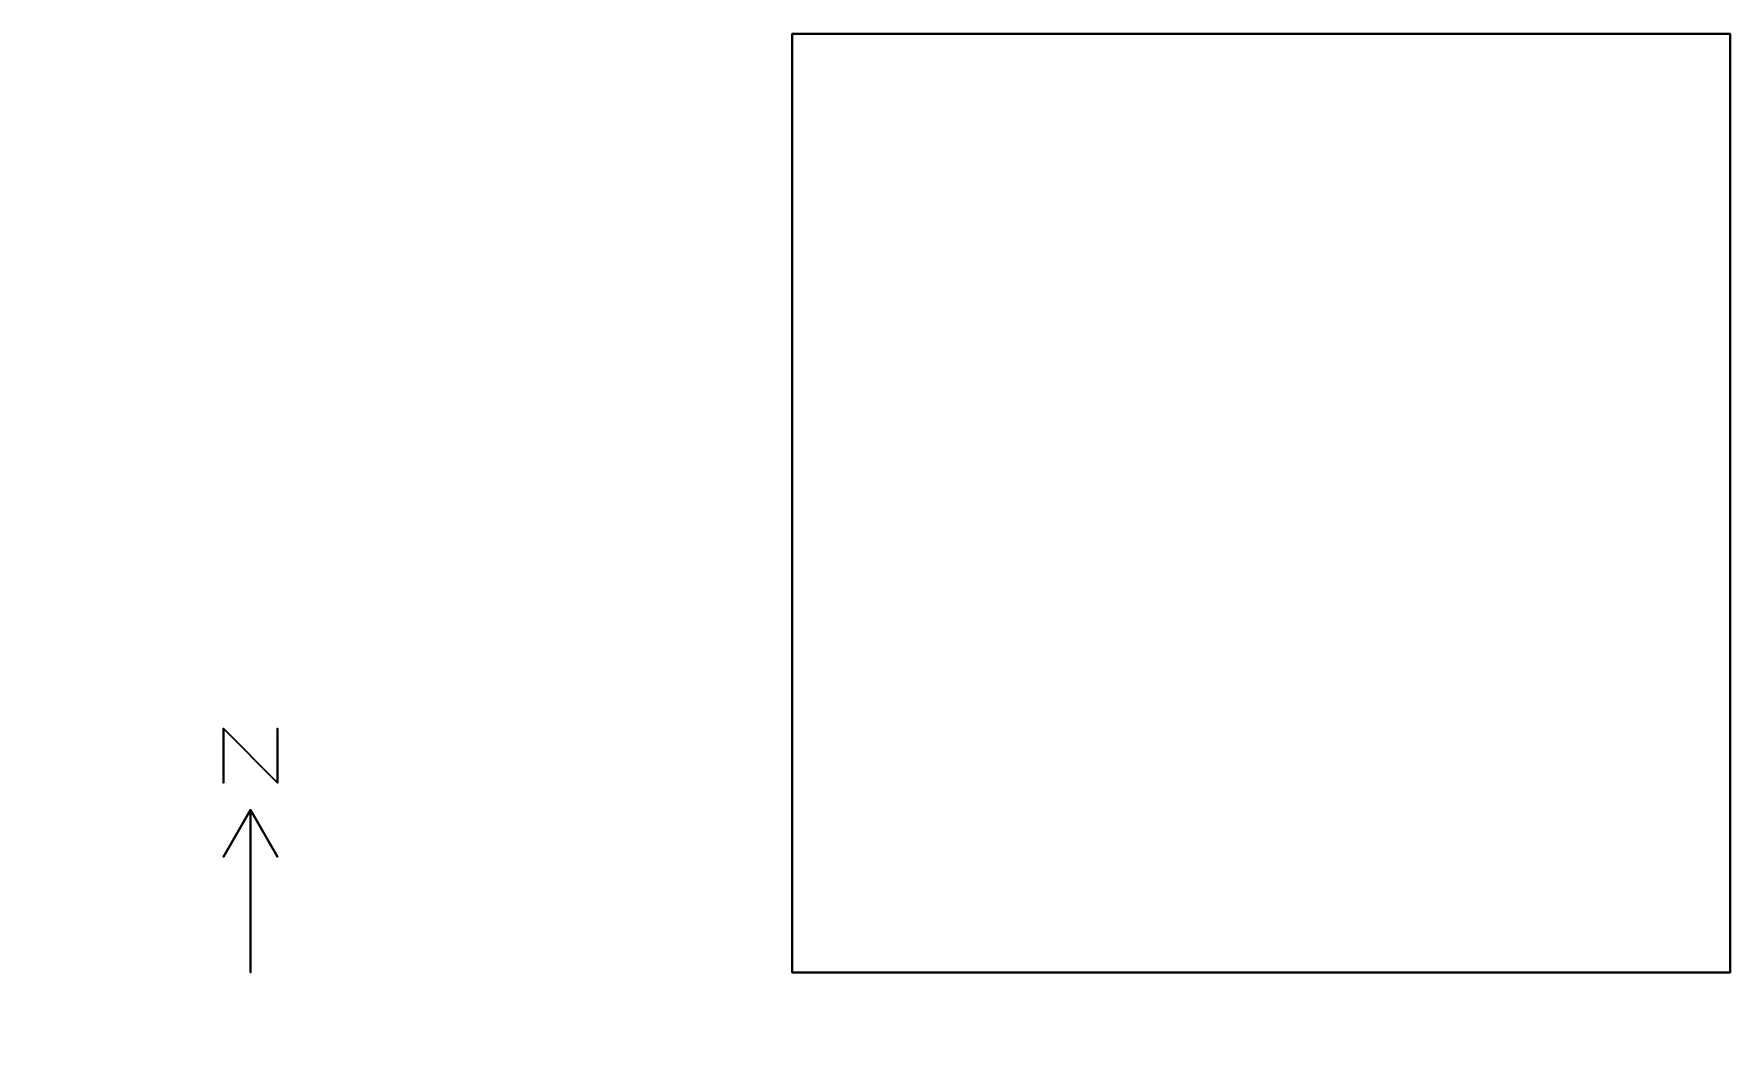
# Model space of a CAD drawing. Header units: metres. Extents: x -14 to 17.3, y -1.1 to 17.3.
import ezdxf

# ---------------------------------------------------------------- set-up
doc = ezdxf.new("R2010")
doc.units = ezdxf.units.M

msp = doc.modelspace()

# ---------------------------------------------------------------- linework, layer by layer
at = {"layer": '1', "color": 3}
for points in [[(-10.5, 4.5, 0.1), (-10.5, 4.5), (-10.5, 3.5), (-10.5, 3.5, 0.1)], [(-10.5, 4.5, 0.1), (-10.5, 4.5), (-9.5, 3.5), (-9.5, 3.5, 0.1)], [(-9.5, 4.5, 0.1), (-9.5, 4.5), (-9.5, 3.5), (-9.5, 3.5, 0.1)], [(-10, 3, 0.1), (-10, 3), (-10.5, 2.13397), (-10.5, 2.13397, 0.1)], [(-10, 3, 0.1), (-10, 3), (-10, 0), (-10, 0, 0.1)], [(-10, 3, 0.1), (-10, 3), (-9.5, 2.13397), (-9.5, 2.13397, 0.1)]]:
    msp.add_3dface(points, dxfattribs=at)
at = {"layer": 'MAIN_ZONE', "color": 43}
for points in [[(17.32051, 17.32051, 4), (17.32051, 17.32051), (0, 17.32051), (0, 17.32051, 4)], [(0, 17.32051, 4), (0, 17.32051), (0, 0), (0, 0, 4)], [(17.32051, 0, 4), (17.32051, 0), (17.32051, 17.32051), (17.32051, 17.32051, 4)], [(0, 0, 4), (0, 0), (17.32051, 0), (17.32051, 0, 4)]]:
    msp.add_3dface(points, dxfattribs=at)
at = {"layer": 'MAIN_ZONE', "color": 8}
msp.add_3dface([(17.32051, 0), (0, 0), (0, 17.32051), (17.32051, 17.32051)], dxfattribs=at)
at = {"layer": 'MAIN_ZONE', "color": 15}
msp.add_3dface([(0, 17.32051, 4), (0, 0, 4), (17.32051, 0, 4), (17.32051, 17.32051, 4)], dxfattribs=at)

doc.saveas('drawing.dxf')
